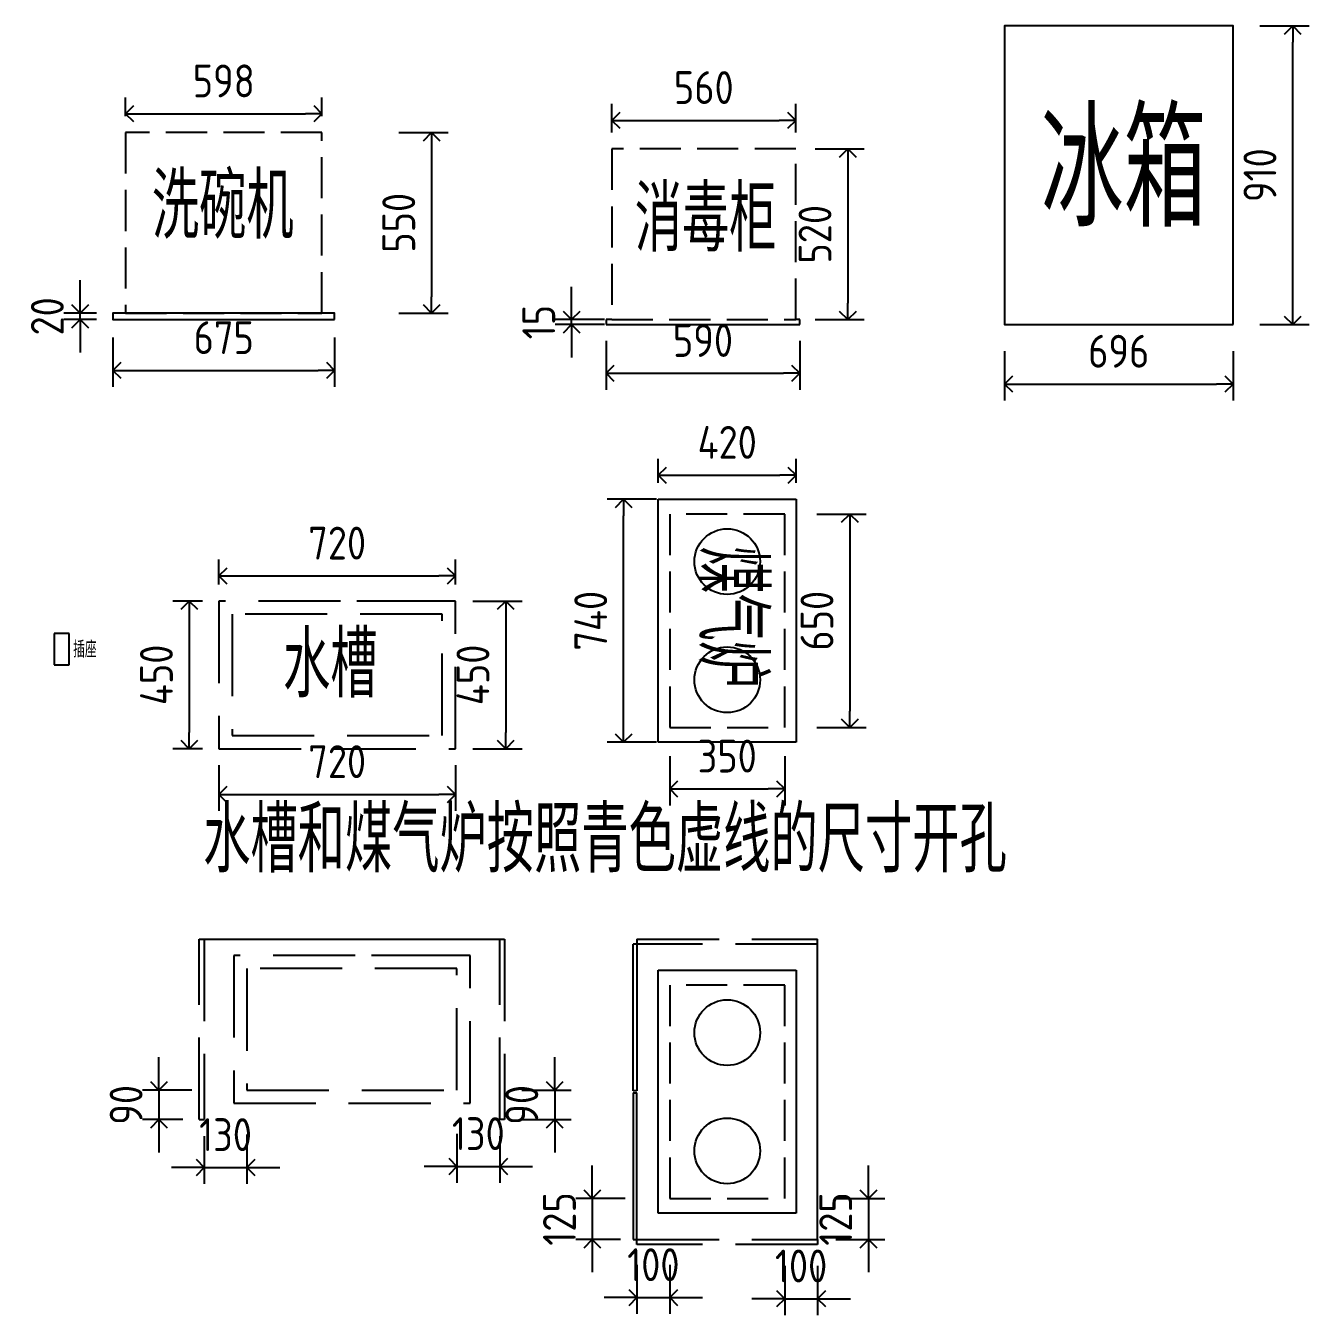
# Model space of a CAD drawing. Extents: x 62762 to 140486, y 30890 to 57932.
# Drawn here: x 66337 to 70246, y 42701 to 46628 of the extents above; entities that cross this region are included whole.
import ezdxf

# ---------------------------------------------------------------- set-up
doc = ezdxf.new("R2010")
doc.units = 0
doc.header["$LTSCALE"] = 1000
doc.header["$MEASUREMENT"] = 0
doc.linetypes.add('DASH', pattern=[0.35, 0.25, -0.1])
doc.styles.get("Standard").update_dxf_attribs({"font": 'gbenor.shx', "bigfont": 'gbcbig.shx'})
doc.dimstyles.get("Standard").update_dxf_attribs({"dimscale": 100, "dimtxt": 1, "dimasz": 0.5, "dimexe": 0.5, "dimexo": 0.5, "dimgap": 0.5, "dimtad": 1, "dimdec": 0, "dimzin": 0, "dimdsep": 46, "dimtxsty": 'Standard', "dimblk": 'OPEN90', "dimcen": 0.09, "dimadec": 0, "dimazin": 0, "dimtfac": 1, "dimtdec": 0, "dimtix": 1, "dimtmove": 2, "dimatfit": 3, "dimfxl": 1, "dimfxlon": 1, "dimtolj": 1, "dimtzin": 0, "dimarcsym": 0})

# ---------------------------------------------------------------- blocks, each defined once
blk = doc.blocks.new('_Open90')
at = {"color": 0, "linetype": 'ByBlock', "lineweight": -2}
for p, q in [((0, 0), (-1, 0)), ((-0.5, 0.5), (0, 0)), ((0, 0), (-0.5, -0.5))]:
    blk.add_line(p, q, dxfattribs=at)
blk = doc.blocks.new('*D3')
at = {"color": 0, "lineweight": -2, "ltscale": 0.5, "transparency": 16777216}
for p, q in [((66640.6, 46353.2), (66640.6, 46410.3)), ((67238.6, 46353.2), (67238.6, 46410.3)), ((66690.6, 46360.3), (67188.6, 46360.3))]:
    blk.add_line(p, q, dxfattribs=at)
at = {"layer": 'Defpoints', "color": 0, "ltscale": 0.5, "transparency": 16777216}
for p in [(67238.6, 46360.3), (66640.6, 46303.2), (67238.6, 46303.2)]:
    blk.add_point(p, dxfattribs=at)
at = {"color": 0, "lineweight": -2, "ltscale": 0.5, "transparency": 16777216, "xscale": 50, "yscale": 50, "zscale": 50, "rotation": 180}
blk.add_blockref('_Open90', (66640.6, 46360.3), dxfattribs=at)
at = {"color": 0, "lineweight": -2, "ltscale": 0.5, "transparency": 16777216, "xscale": 50, "yscale": 50, "zscale": 50}
blk.add_blockref('_Open90', (67238.6, 46360.3), dxfattribs=at)
at = {"color": 0, "ltscale": 0.5, "transparency": 16777216, "insert": (66939.6, 46460.3), "char_height": 100, "attachment_point": 5}
blk.add_mtext('\\A1;598', dxfattribs=at)
blk = doc.blocks.new('*D5')
at = {"color": 0, "lineweight": -2, "ltscale": 0.5, "transparency": 16777216}
for p, q in [((67472.6, 46303.2), (67622.6, 46303.2)), ((67572.6, 46253.2), (67572.6, 45803.2)), ((67472.6, 45753.2), (67622.6, 45753.2))]:
    blk.add_line(p, q, dxfattribs=at)
at = {"layer": 'Defpoints', "color": 0, "ltscale": 0.5, "transparency": 16777216}
for p in [(67238.6, 46303.2), (67238.6, 45753.2), (67572.6, 45753.2)]:
    blk.add_point(p, dxfattribs=at)
at = {"color": 0, "lineweight": -2, "ltscale": 0.5, "transparency": 16777216, "xscale": 50, "yscale": 50, "zscale": 50}
for p, rotation in [((67572.6, 46303.2), 90), ((67572.6, 45753.2), 270)]:
    blk.add_blockref('_Open90', p, dxfattribs=dict(at, rotation=rotation))
at = {"color": 0, "ltscale": 0.5, "transparency": 16777216, "insert": (67472.6, 46028.2), "char_height": 100, "attachment_point": 5, "rotation": 90}
blk.add_mtext('\\A1;550', dxfattribs=at)
blk = doc.blocks.new('*D6')
at = {"color": 0, "lineweight": -2, "ltscale": 0.5, "transparency": 16777216}
for p, q in [((66602.1, 45678.5), (66602.1, 45528.5)), ((67277.1, 45678.5), (67277.1, 45528.5)), ((66652.1, 45578.5), (67227.1, 45578.5))]:
    blk.add_line(p, q, dxfattribs=at)
at = {"layer": 'Defpoints', "color": 0, "ltscale": 0.5, "transparency": 16777216}
for p in [(66602.1, 45733.2), (67277.1, 45733.2), (67277.1, 45578.5)]:
    blk.add_point(p, dxfattribs=at)
at = {"color": 0, "lineweight": -2, "ltscale": 0.5, "transparency": 16777216, "xscale": 50, "yscale": 50, "zscale": 50, "rotation": 180}
blk.add_blockref('_Open90', (66602.1, 45578.5), dxfattribs=at)
at = {"color": 0, "lineweight": -2, "ltscale": 0.5, "transparency": 16777216, "xscale": 50, "yscale": 50, "zscale": 50}
blk.add_blockref('_Open90', (67277.1, 45578.5), dxfattribs=at)
at = {"color": 0, "ltscale": 0.5, "transparency": 16777216, "insert": (66939.6, 45678.5), "char_height": 100, "attachment_point": 5}
blk.add_mtext('\\A1;675', dxfattribs=at)
blk = doc.blocks.new('*D7')
at = {"color": 0, "lineweight": -2, "ltscale": 0.5, "transparency": 16777216}
for p, q in [((66502.2, 45803.2), (66502.2, 45853.2)), ((66552.1, 45753.2), (66452.2, 45753.2)), ((66502.2, 45733.2), (66502.2, 45753.2)), ((66552.1, 45733.2), (66452.2, 45733.2)), ((66502.2, 45683.2), (66502.2, 45633.2))]:
    blk.add_line(p, q, dxfattribs=at)
at = {"layer": 'Defpoints', "color": 0, "ltscale": 0.5, "transparency": 16777216}
for p in [(66502.2, 45753.2), (66602.1, 45753.2), (66602.1, 45733.2)]:
    blk.add_point(p, dxfattribs=at)
at = {"color": 0, "lineweight": -2, "ltscale": 0.5, "transparency": 16777216, "xscale": 50, "yscale": 50, "zscale": 50}
for p, rotation in [((66502.2, 45753.2), 270), ((66502.2, 45733.2), 90)]:
    blk.add_blockref('_Open90', p, dxfattribs=dict(at, rotation=rotation))
at = {"color": 0, "ltscale": 0.5, "transparency": 16777216, "insert": (66402.2, 45743.2), "char_height": 100, "attachment_point": 5, "rotation": 90}
blk.add_mtext('\\A1;20', dxfattribs=at)
blk = doc.blocks.new('*D31')
at = {"color": 0, "lineweight": -2, "ltscale": 0.5, "transparency": 16777216}
for p, q in [((68121.7, 46303.2), (68121.7, 46390.1)), ((68681.7, 46303.2), (68681.7, 46390.1)), ((68171.7, 46340.1), (68631.7, 46340.1))]:
    blk.add_line(p, q, dxfattribs=at)
at = {"layer": 'Defpoints', "color": 0, "ltscale": 0.5, "transparency": 16777216}
for p in [(68681.7, 46340.1), (68121.7, 46253.2), (68681.7, 46253.2)]:
    blk.add_point(p, dxfattribs=at)
at = {"color": 0, "lineweight": -2, "ltscale": 0.5, "transparency": 16777216, "xscale": 50, "yscale": 50, "zscale": 50, "rotation": 180}
blk.add_blockref('_Open90', (68121.7, 46340.1), dxfattribs=at)
at = {"color": 0, "lineweight": -2, "ltscale": 0.5, "transparency": 16777216, "xscale": 50, "yscale": 50, "zscale": 50}
blk.add_blockref('_Open90', (68681.7, 46340.1), dxfattribs=at)
at = {"color": 0, "ltscale": 0.5, "transparency": 16777216, "insert": (68401.7, 46440.1), "char_height": 100, "attachment_point": 5}
blk.add_mtext('\\A1;560', dxfattribs=at)
blk = doc.blocks.new('*D32')
at = {"color": 0, "lineweight": -2, "ltscale": 0.5, "transparency": 16777216}
for p, q in [((68740.5, 46253.2), (68890.5, 46253.2)), ((68840.5, 46203.2), (68840.5, 45783.2)), ((68740.5, 45733.2), (68890.5, 45733.2))]:
    blk.add_line(p, q, dxfattribs=at)
at = {"layer": 'Defpoints', "color": 0, "ltscale": 0.5, "transparency": 16777216}
for p in [(68681.7, 46253.2), (68681.7, 45733.2), (68840.5, 45733.2)]:
    blk.add_point(p, dxfattribs=at)
at = {"color": 0, "lineweight": -2, "ltscale": 0.5, "transparency": 16777216, "xscale": 50, "yscale": 50, "zscale": 50}
for p, rotation in [((68840.5, 46253.2), 90), ((68840.5, 45733.2), 270)]:
    blk.add_blockref('_Open90', p, dxfattribs=dict(at, rotation=rotation))
at = {"color": 0, "ltscale": 0.5, "transparency": 16777216, "insert": (68740.5, 45993.2), "char_height": 100, "attachment_point": 5, "rotation": 90}
blk.add_mtext('\\A1;520', dxfattribs=at)
blk = doc.blocks.new('*D33')
at = {"color": 0, "lineweight": -2, "ltscale": 0.5, "transparency": 16777216}
for p, q in [((67999.1, 45783.2), (67999.1, 45833.2)), ((68099.1, 45733.2), (67949.1, 45733.2)), ((68099.1, 45718.2), (67949.1, 45718.2)), ((67999.1, 45718.2), (67999.1, 45733.2)), ((67999.1, 45668.2), (67999.1, 45618.2))]:
    blk.add_line(p, q, dxfattribs=at)
at = {"layer": 'Defpoints', "color": 0, "ltscale": 0.5, "transparency": 16777216}
for p in [(67999.1, 45733.2), (68694.2, 45733.2), (68694.2, 45718.2)]:
    blk.add_point(p, dxfattribs=at)
at = {"color": 0, "lineweight": -2, "ltscale": 0.5, "transparency": 16777216, "xscale": 50, "yscale": 50, "zscale": 50}
for p, rotation in [((67999.1, 45733.2), 270), ((67999.1, 45718.2), 90)]:
    blk.add_blockref('_Open90', p, dxfattribs=dict(at, rotation=rotation))
at = {"color": 0, "ltscale": 0.5, "transparency": 16777216, "insert": (67899.1, 45725.7), "char_height": 100, "attachment_point": 5, "rotation": 90}
blk.add_mtext('\\A1;15', dxfattribs=at)
blk = doc.blocks.new('*D34')
at = {"color": 0, "lineweight": -2, "ltscale": 0.5, "transparency": 16777216}
for p, q in [((68104.2, 45668.2), (68104.2, 45519.8)), ((68694.2, 45668.2), (68694.2, 45519.8)), ((68154.2, 45569.8), (68644.2, 45569.8))]:
    blk.add_line(p, q, dxfattribs=at)
at = {"layer": 'Defpoints', "color": 0, "ltscale": 0.5, "transparency": 16777216}
for p in [(68104.2, 45718.2), (68694.2, 45718.2), (68694.2, 45569.8)]:
    blk.add_point(p, dxfattribs=at)
at = {"color": 0, "lineweight": -2, "ltscale": 0.5, "transparency": 16777216, "xscale": 50, "yscale": 50, "zscale": 50, "rotation": 180}
blk.add_blockref('_Open90', (68104.2, 45569.8), dxfattribs=at)
at = {"color": 0, "lineweight": -2, "ltscale": 0.5, "transparency": 16777216, "xscale": 50, "yscale": 50, "zscale": 50}
blk.add_blockref('_Open90', (68694.2, 45569.8), dxfattribs=at)
at = {"color": 0, "ltscale": 0.5, "transparency": 16777216, "insert": (68399.2, 45669.8), "char_height": 100, "attachment_point": 5}
blk.add_mtext('\\A1;590', dxfattribs=at)
blk = doc.blocks.new('*D45')
at = {"color": 0, "lineweight": -2, "ltscale": 0.5, "transparency": 16777216}
for p, q in [((69317.7, 45637.1), (69317.7, 45487.1)), ((70013.7, 45637.1), (70013.7, 45487.1)), ((69367.7, 45537.1), (69963.7, 45537.1))]:
    blk.add_line(p, q, dxfattribs=at)
at = {"layer": 'Defpoints', "color": 0, "ltscale": 0.5, "transparency": 16777216}
for p in [(69317.7, 45718.2), (70013.7, 45718.2), (70013.7, 45537.1)]:
    blk.add_point(p, dxfattribs=at)
at = {"color": 0, "lineweight": -2, "ltscale": 0.5, "transparency": 16777216, "xscale": 50, "yscale": 50, "zscale": 50, "rotation": 180}
blk.add_blockref('_Open90', (69317.7, 45537.1), dxfattribs=at)
at = {"color": 0, "lineweight": -2, "ltscale": 0.5, "transparency": 16777216, "xscale": 50, "yscale": 50, "zscale": 50}
blk.add_blockref('_Open90', (70013.7, 45537.1), dxfattribs=at)
at = {"color": 0, "ltscale": 0.5, "transparency": 16777216, "insert": (69665.7, 45637.1), "char_height": 100, "attachment_point": 5}
blk.add_mtext('\\A1;696', dxfattribs=at)
blk = doc.blocks.new('*D46')
at = {"color": 0, "lineweight": -2, "ltscale": 0.5, "transparency": 16777216}
for p, q in [((70095.8, 46628.2), (70245.8, 46628.2)), ((70195.8, 45768.2), (70195.8, 46578.2)), ((70095.8, 45718.2), (70245.8, 45718.2))]:
    blk.add_line(p, q, dxfattribs=at)
at = {"layer": 'Defpoints', "color": 0, "ltscale": 0.5, "transparency": 16777216}
for p in [(70013.7, 46628.2), (70195.8, 46628.2), (70013.7, 45718.2)]:
    blk.add_point(p, dxfattribs=at)
at = {"color": 0, "lineweight": -2, "ltscale": 0.5, "transparency": 16777216, "xscale": 50, "yscale": 50, "zscale": 50}
for p, rotation in [((70195.8, 46628.2), 90), ((70195.8, 45718.2), 270)]:
    blk.add_blockref('_Open90', p, dxfattribs=dict(at, rotation=rotation))
at = {"color": 0, "ltscale": 0.5, "transparency": 16777216, "insert": (70095.8, 46173.2), "char_height": 100, "attachment_point": 5, "rotation": 90}
blk.add_mtext('\\A1;910', dxfattribs=at)
blk = doc.blocks.new('*D48')
at = {"color": 0, "lineweight": -2, "ltscale": 0.5, "transparency": 16777216}
for p, q in [((68257.4, 45186.2), (68107.4, 45186.2)), ((68157.4, 44496.2), (68157.4, 45136.2)), ((68257.4, 44446.2), (68107.4, 44446.2))]:
    blk.add_line(p, q, dxfattribs=at)
at = {"layer": 'Defpoints', "color": 0, "ltscale": 0.5, "transparency": 16777216}
for p in [(68157.4, 45186.2), (68683.1, 45186.2), (68683.1, 44446.2)]:
    blk.add_point(p, dxfattribs=at)
at = {"color": 0, "lineweight": -2, "ltscale": 0.5, "transparency": 16777216, "xscale": 50, "yscale": 50, "zscale": 50}
for p, rotation in [((68157.4, 45186.2), 90), ((68157.4, 44446.2), 270)]:
    blk.add_blockref('_Open90', p, dxfattribs=dict(at, rotation=rotation))
at = {"color": 0, "ltscale": 0.5, "transparency": 16777216, "insert": (68057.4, 44816.2), "char_height": 100, "attachment_point": 5, "rotation": 90}
blk.add_mtext('\\A1;740', dxfattribs=at)
blk = doc.blocks.new('*D49')
at = {"color": 0, "lineweight": -2, "ltscale": 0.5, "transparency": 16777216}
for p, q in [((68263.1, 45236.2), (68263.1, 45309.4)), ((68683.1, 45236.2), (68683.1, 45309.4)), ((68313.1, 45259.4), (68633.1, 45259.4))]:
    blk.add_line(p, q, dxfattribs=at)
at = {"layer": 'Defpoints', "color": 0, "ltscale": 0.5, "transparency": 16777216}
for p in [(68683.1, 45259.4), (68263.1, 45186.2), (68683.1, 45186.2)]:
    blk.add_point(p, dxfattribs=at)
at = {"color": 0, "lineweight": -2, "ltscale": 0.5, "transparency": 16777216, "xscale": 50, "yscale": 50, "zscale": 50, "rotation": 180}
blk.add_blockref('_Open90', (68263.1, 45259.4), dxfattribs=at)
at = {"color": 0, "lineweight": -2, "ltscale": 0.5, "transparency": 16777216, "xscale": 50, "yscale": 50, "zscale": 50}
blk.add_blockref('_Open90', (68683.1, 45259.4), dxfattribs=at)
at = {"color": 0, "ltscale": 0.5, "transparency": 16777216, "insert": (68473.1, 45359.4), "char_height": 100, "attachment_point": 5}
blk.add_mtext('\\A1;420', dxfattribs=at)
blk = doc.blocks.new('*D50')
at = {"color": 0, "lineweight": -2, "ltscale": 0.5, "transparency": 16777216}
for p, q in [((68746.5, 45141.2), (68896.5, 45141.2)), ((68846.5, 45091.2), (68846.5, 44541.2)), ((68746.5, 44491.2), (68896.5, 44491.2))]:
    blk.add_line(p, q, dxfattribs=at)
at = {"layer": 'Defpoints', "color": 0, "ltscale": 0.5, "transparency": 16777216}
for p in [(68648.1, 45141.2), (68648.1, 44491.2), (68846.5, 44491.2)]:
    blk.add_point(p, dxfattribs=at)
at = {"color": 0, "lineweight": -2, "ltscale": 0.5, "transparency": 16777216, "xscale": 50, "yscale": 50, "zscale": 50}
for p, rotation in [((68846.5, 45141.2), 90), ((68846.5, 44491.2), 270)]:
    blk.add_blockref('_Open90', p, dxfattribs=dict(at, rotation=rotation))
at = {"color": 0, "ltscale": 0.5, "transparency": 16777216, "insert": (68746.5, 44816.2), "char_height": 100, "attachment_point": 5, "rotation": 90}
blk.add_mtext('\\A1;650', dxfattribs=at)
blk = doc.blocks.new('*D51')
at = {"color": 0, "lineweight": -2, "ltscale": 0.5, "transparency": 16777216}
for p, q in [((68298.1, 44403.9), (68298.1, 44253.9)), ((68648.1, 44403.9), (68648.1, 44253.9)), ((68348.1, 44303.9), (68598.1, 44303.9))]:
    blk.add_line(p, q, dxfattribs=at)
at = {"layer": 'Defpoints', "color": 0, "ltscale": 0.5, "transparency": 16777216}
for p in [(68298.1, 44491.2), (68648.1, 44491.2), (68648.1, 44303.9)]:
    blk.add_point(p, dxfattribs=at)
at = {"color": 0, "lineweight": -2, "ltscale": 0.5, "transparency": 16777216, "xscale": 50, "yscale": 50, "zscale": 50, "rotation": 180}
blk.add_blockref('_Open90', (68298.1, 44303.9), dxfattribs=at)
at = {"color": 0, "lineweight": -2, "ltscale": 0.5, "transparency": 16777216, "xscale": 50, "yscale": 50, "zscale": 50}
blk.add_blockref('_Open90', (68648.1, 44303.9), dxfattribs=at)
at = {"color": 0, "ltscale": 0.5, "transparency": 16777216, "insert": (68473.1, 44403.9), "char_height": 100, "attachment_point": 5}
blk.add_mtext('\\A1;350', dxfattribs=at)
blk = doc.blocks.new('*D52')
at = {"color": 0, "lineweight": -2, "ltscale": 0.5, "transparency": 16777216}
for p, q in [((66925, 44926.2), (66925, 45002.6)), ((67645, 44926.2), (67645, 45002.6)), ((66975, 44952.6), (67595, 44952.6))]:
    blk.add_line(p, q, dxfattribs=at)
at = {"layer": 'Defpoints', "color": 0, "ltscale": 0.5, "transparency": 16777216}
for p in [(67645, 44952.6), (66925, 44876.2), (67645, 44876.2)]:
    blk.add_point(p, dxfattribs=at)
at = {"color": 0, "lineweight": -2, "ltscale": 0.5, "transparency": 16777216, "xscale": 50, "yscale": 50, "zscale": 50, "rotation": 180}
blk.add_blockref('_Open90', (66925, 44952.6), dxfattribs=at)
at = {"color": 0, "lineweight": -2, "ltscale": 0.5, "transparency": 16777216, "xscale": 50, "yscale": 50, "zscale": 50}
blk.add_blockref('_Open90', (67645, 44952.6), dxfattribs=at)
at = {"color": 0, "ltscale": 0.5, "transparency": 16777216, "insert": (67285, 45052.6), "char_height": 100, "attachment_point": 5}
blk.add_mtext('\\A1;720', dxfattribs=at)
blk = doc.blocks.new('*D53')
at = {"color": 0, "lineweight": -2, "ltscale": 0.5, "transparency": 16777216}
for p, q in [((66875, 44876.2), (66784.5, 44876.2)), ((66834.5, 44826.2), (66834.5, 44476.2)), ((66875, 44426.2), (66784.5, 44426.2))]:
    blk.add_line(p, q, dxfattribs=at)
at = {"layer": 'Defpoints', "color": 0, "ltscale": 0.5, "transparency": 16777216}
for p in [(66925, 44876.2), (66834.5, 44426.2), (66925, 44426.2)]:
    blk.add_point(p, dxfattribs=at)
at = {"color": 0, "lineweight": -2, "ltscale": 0.5, "transparency": 16777216, "xscale": 50, "yscale": 50, "zscale": 50}
for p, rotation in [((66834.5, 44876.2), 90), ((66834.5, 44426.2), 270)]:
    blk.add_blockref('_Open90', p, dxfattribs=dict(at, rotation=rotation))
at = {"color": 0, "ltscale": 0.5, "transparency": 16777216, "insert": (66734.5, 44651.2), "char_height": 100, "attachment_point": 5, "rotation": 90}
blk.add_mtext('\\A1;450', dxfattribs=at)
blk = doc.blocks.new('*D54')
at = {"color": 0, "lineweight": -2, "ltscale": 0.5, "transparency": 16777216}
for p, q in [((67698.5, 44876.2), (67848.5, 44876.2)), ((67798.5, 44826.2), (67798.5, 44476.2)), ((67698.5, 44426.2), (67848.5, 44426.2))]:
    blk.add_line(p, q, dxfattribs=at)
at = {"layer": 'Defpoints', "color": 0, "ltscale": 0.5, "transparency": 16777216}
for p in [(67645, 44876.2), (67645, 44426.2), (67798.5, 44426.2)]:
    blk.add_point(p, dxfattribs=at)
at = {"color": 0, "lineweight": -2, "ltscale": 0.5, "transparency": 16777216, "xscale": 50, "yscale": 50, "zscale": 50}
for p, rotation in [((67798.5, 44876.2), 90), ((67798.5, 44426.2), 270)]:
    blk.add_blockref('_Open90', p, dxfattribs=dict(at, rotation=rotation))
at = {"color": 0, "ltscale": 0.5, "transparency": 16777216, "insert": (67698.5, 44651.2), "char_height": 100, "attachment_point": 5, "rotation": 90}
blk.add_mtext('\\A1;450', dxfattribs=at)
blk = doc.blocks.new('*D55')
at = {"color": 0, "lineweight": -2, "ltscale": 0.5, "transparency": 16777216}
for p, q in [((66925, 44376.2), (66925, 44236.9)), ((67645, 44376.2), (67645, 44236.9)), ((66975, 44286.9), (67595, 44286.9))]:
    blk.add_line(p, q, dxfattribs=at)
at = {"layer": 'Defpoints', "color": 0, "ltscale": 0.5, "transparency": 16777216}
for p in [(66925, 44426.2), (67645, 44426.2), (67645, 44286.9)]:
    blk.add_point(p, dxfattribs=at)
at = {"color": 0, "lineweight": -2, "ltscale": 0.5, "transparency": 16777216, "xscale": 50, "yscale": 50, "zscale": 50, "rotation": 180}
blk.add_blockref('_Open90', (66925, 44286.9), dxfattribs=at)
at = {"color": 0, "lineweight": -2, "ltscale": 0.5, "transparency": 16777216, "xscale": 50, "yscale": 50, "zscale": 50}
blk.add_blockref('_Open90', (67645, 44286.9), dxfattribs=at)
at = {"color": 0, "ltscale": 0.5, "transparency": 16777216, "insert": (67285, 44386.9), "char_height": 100, "attachment_point": 5}
blk.add_mtext('\\A1;720', dxfattribs=at)
blk = doc.blocks.new('*D56')
at = {"color": 0, "lineweight": -2, "ltscale": 0.5, "transparency": 16777216}
for p, q in [((66880, 43246.6), (66880, 43100.9)), ((67010, 43250.9), (67010, 43100.9)), ((66830, 43150.9), (66780, 43150.9)), ((66880, 43150.9), (67010, 43150.9)), ((67060, 43150.9), (67110, 43150.9))]:
    blk.add_line(p, q, dxfattribs=at)
at = {"layer": 'Defpoints', "color": 0, "ltscale": 0.5, "transparency": 16777216}
for p in [(67010, 43386.6), (66880, 43296.6), (67010, 43150.9)]:
    blk.add_point(p, dxfattribs=at)
at = {"color": 0, "lineweight": -2, "ltscale": 0.5, "transparency": 16777216, "xscale": 50, "yscale": 50, "zscale": 50}
blk.add_blockref('_Open90', (66880, 43150.9), dxfattribs=at)
at = {"color": 0, "lineweight": -2, "ltscale": 0.5, "transparency": 16777216, "xscale": 50, "yscale": 50, "zscale": 50, "rotation": 180}
blk.add_blockref('_Open90', (67010, 43150.9), dxfattribs=at)
at = {"color": 0, "ltscale": 0.5, "transparency": 16777216, "insert": (66945, 43250.9), "char_height": 100, "attachment_point": 5}
blk.add_mtext('\\A1;130', dxfattribs=at)
blk = doc.blocks.new('*D57')
at = {"color": 0, "lineweight": -2, "ltscale": 0.5, "transparency": 16777216}
for p, q in [((66742.1, 43436.6), (66742.1, 43486.6)), ((66842.1, 43386.6), (66692.1, 43386.6)), ((66742.1, 43386.6), (66742.1, 43296.6)), ((66815, 43296.6), (66692.1, 43296.6)), ((66742.1, 43246.6), (66742.1, 43196.6))]:
    blk.add_line(p, q, dxfattribs=at)
at = {"layer": 'Defpoints', "color": 0, "ltscale": 0.5, "transparency": 16777216}
for p in [(67010, 43386.6), (66742.1, 43296.6), (66865, 43296.6)]:
    blk.add_point(p, dxfattribs=at)
at = {"color": 0, "lineweight": -2, "ltscale": 0.5, "transparency": 16777216, "xscale": 50, "yscale": 50, "zscale": 50}
for p, rotation in [((66742.1, 43386.6), 270), ((66742.1, 43296.6), 90)]:
    blk.add_blockref('_Open90', p, dxfattribs=dict(at, rotation=rotation))
at = {"color": 0, "ltscale": 0.5, "transparency": 16777216, "insert": (66642.1, 43341.6), "char_height": 100, "attachment_point": 5, "rotation": 90}
blk.add_mtext('\\A1;90', dxfattribs=at)
blk = doc.blocks.new('*D58')
at = {"color": 0, "lineweight": -2, "ltscale": 0.5, "transparency": 16777216}
for p, q in [((67650, 43253.9), (67650, 43103.9)), ((67780, 43246.6), (67780, 43103.9)), ((67600, 43153.9), (67550, 43153.9)), ((67650, 43153.9), (67780, 43153.9)), ((67830, 43153.9), (67880, 43153.9))]:
    blk.add_line(p, q, dxfattribs=at)
at = {"layer": 'Defpoints', "color": 0, "ltscale": 0.5, "transparency": 16777216}
for p in [(67650, 43386.6), (67780, 43296.6), (67780, 43153.9)]:
    blk.add_point(p, dxfattribs=at)
at = {"color": 0, "lineweight": -2, "ltscale": 0.5, "transparency": 16777216, "xscale": 50, "yscale": 50, "zscale": 50}
blk.add_blockref('_Open90', (67650, 43153.9), dxfattribs=at)
at = {"color": 0, "lineweight": -2, "ltscale": 0.5, "transparency": 16777216, "xscale": 50, "yscale": 50, "zscale": 50, "rotation": 180}
blk.add_blockref('_Open90', (67780, 43153.9), dxfattribs=at)
at = {"color": 0, "ltscale": 0.5, "transparency": 16777216, "insert": (67715, 43253.9), "char_height": 100, "attachment_point": 5}
blk.add_mtext('\\A1;130', dxfattribs=at)
blk = doc.blocks.new('*D59')
at = {"color": 0, "lineweight": -2, "ltscale": 0.5, "transparency": 16777216}
for p, q in [((67947.5, 43436.6), (67947.5, 43486.6)), ((67847.5, 43386.6), (67997.5, 43386.6)), ((67947.5, 43386.6), (67947.5, 43296.6)), ((67847.5, 43296.6), (67997.5, 43296.6)), ((67947.5, 43246.6), (67947.5, 43196.6))]:
    blk.add_line(p, q, dxfattribs=at)
at = {"layer": 'Defpoints', "color": 0, "ltscale": 0.5, "transparency": 16777216}
for p in [(67650, 43386.6), (67795, 43296.6), (67947.5, 43296.6)]:
    blk.add_point(p, dxfattribs=at)
at = {"color": 0, "lineweight": -2, "ltscale": 0.5, "transparency": 16777216, "xscale": 50, "yscale": 50, "zscale": 50}
for p, rotation in [((67947.5, 43386.6), 270), ((67947.5, 43296.6), 90)]:
    blk.add_blockref('_Open90', p, dxfattribs=dict(at, rotation=rotation))
at = {"color": 0, "ltscale": 0.5, "transparency": 16777216, "insert": (67847.5, 43341.6), "char_height": 100, "attachment_point": 5, "rotation": 90}
blk.add_mtext('\\A1;90', dxfattribs=at)
blk = doc.blocks.new('*D60')
at = {"color": 0, "lineweight": -2, "ltscale": 0.5, "transparency": 16777216}
for p, q in [((68903.5, 43106.6), (68903.5, 43156.6)), ((68803.5, 43056.6), (68953.5, 43056.6)), ((68903.5, 43056.6), (68903.5, 42931.6)), ((68803.5, 42931.6), (68953.5, 42931.6)), ((68903.5, 42881.6), (68903.5, 42831.6))]:
    blk.add_line(p, q, dxfattribs=at)
at = {"layer": 'Defpoints', "color": 0, "ltscale": 0.5, "transparency": 16777216}
for p in [(68648.1, 43056.6), (68748.1, 42931.6), (68903.5, 42931.6)]:
    blk.add_point(p, dxfattribs=at)
at = {"color": 0, "lineweight": -2, "ltscale": 0.5, "transparency": 16777216, "xscale": 50, "yscale": 50, "zscale": 50}
for p, rotation in [((68903.5, 43056.6), 270), ((68903.5, 42931.6), 90)]:
    blk.add_blockref('_Open90', p, dxfattribs=dict(at, rotation=rotation))
at = {"color": 0, "ltscale": 0.5, "transparency": 16777216, "insert": (68803.5, 42994.1), "char_height": 100, "attachment_point": 5, "rotation": 90}
blk.add_mtext('\\A1;125', dxfattribs=at)
blk = doc.blocks.new('*D61')
at = {"color": 0, "lineweight": -2, "ltscale": 0.5, "transparency": 16777216}
for p, q in [((68648.1, 42851), (68648.1, 42701)), ((68748.1, 42851), (68748.1, 42701)), ((68598.1, 42751), (68548.1, 42751)), ((68648.1, 42751), (68748.1, 42751)), ((68798.1, 42751), (68848.1, 42751))]:
    blk.add_line(p, q, dxfattribs=at)
at = {"layer": 'Defpoints', "color": 0, "ltscale": 0.5, "transparency": 16777216}
for p in [(68648.1, 43056.6), (68748.1, 42931.6), (68748.1, 42751)]:
    blk.add_point(p, dxfattribs=at)
at = {"color": 0, "lineweight": -2, "ltscale": 0.5, "transparency": 16777216, "xscale": 50, "yscale": 50, "zscale": 50}
blk.add_blockref('_Open90', (68648.1, 42751), dxfattribs=at)
at = {"color": 0, "lineweight": -2, "ltscale": 0.5, "transparency": 16777216, "xscale": 50, "yscale": 50, "zscale": 50, "rotation": 180}
blk.add_blockref('_Open90', (68748.1, 42751), dxfattribs=at)
at = {"color": 0, "ltscale": 0.5, "transparency": 16777216, "insert": (68698.1, 42851), "char_height": 100, "attachment_point": 5}
blk.add_mtext('\\A1;100', dxfattribs=at)
blk = doc.blocks.new('*D62')
at = {"color": 0, "lineweight": -2, "ltscale": 0.5, "transparency": 16777216}
for p, q in [((68198.1, 42854.8), (68198.1, 42704.8)), ((68298.1, 42854.8), (68298.1, 42704.8)), ((68148.1, 42754.8), (68098.1, 42754.8)), ((68198.1, 42754.8), (68298.1, 42754.8)), ((68348.1, 42754.8), (68398.1, 42754.8))]:
    blk.add_line(p, q, dxfattribs=at)
at = {"layer": 'Defpoints', "color": 0, "ltscale": 0.5, "transparency": 16777216}
for p in [(68298.1, 43056.6), (68198.1, 42931.6), (68298.1, 42754.8)]:
    blk.add_point(p, dxfattribs=at)
at = {"color": 0, "lineweight": -2, "ltscale": 0.5, "transparency": 16777216, "xscale": 50, "yscale": 50, "zscale": 50}
blk.add_blockref('_Open90', (68198.1, 42754.8), dxfattribs=at)
at = {"color": 0, "lineweight": -2, "ltscale": 0.5, "transparency": 16777216, "xscale": 50, "yscale": 50, "zscale": 50, "rotation": 180}
blk.add_blockref('_Open90', (68298.1, 42754.8), dxfattribs=at)
at = {"color": 0, "ltscale": 0.5, "transparency": 16777216, "insert": (68248.1, 42854.8), "char_height": 100, "attachment_point": 5}
blk.add_mtext('\\A1;100', dxfattribs=at)
blk = doc.blocks.new('*D63')
at = {"color": 0, "lineweight": -2, "ltscale": 0.5, "transparency": 16777216}
for p, q in [((68062, 43106.6), (68062, 43156.6)), ((68162, 43056.6), (68012, 43056.6)), ((68062, 43056.6), (68062, 42931.6)), ((68148.1, 42931.6), (68012, 42931.6)), ((68062, 42881.6), (68062, 42831.6))]:
    blk.add_line(p, q, dxfattribs=at)
at = {"layer": 'Defpoints', "color": 0, "ltscale": 0.5, "transparency": 16777216}
for p in [(68298.1, 43056.6), (68062, 42931.6), (68198.1, 42931.6)]:
    blk.add_point(p, dxfattribs=at)
at = {"color": 0, "lineweight": -2, "ltscale": 0.5, "transparency": 16777216, "xscale": 50, "yscale": 50, "zscale": 50}
for p, rotation in [((68062, 43056.6), 270), ((68062, 42931.6), 90)]:
    blk.add_blockref('_Open90', p, dxfattribs=dict(at, rotation=rotation))
at = {"color": 0, "ltscale": 0.5, "transparency": 16777216, "insert": (67962, 42994.1), "char_height": 100, "attachment_point": 5, "rotation": 90}
blk.add_mtext('\\A1;125', dxfattribs=at)

msp = doc.modelspace()

# ---------------------------------------------------------------- linework, layer by layer
at = {"color": 1, "linetype": 'DASH', "ltscale": 0.5}
for p, q in [((68681.7, 46253.2), (68121.7, 46253.2)), ((68121.7, 46253.2), (68121.7, 45733.2)), ((68681.7, 45733.2), (68681.7, 46253.2))]:
    msp.add_line(p, q, dxfattribs=at)
at = {"color": 1, "ltscale": 0.5}
for p, q in [((68121.7, 45733.2), (68104.2, 45733.2)), ((68104.2, 45733.2), (68104.2, 45718.2)), ((68104.2, 45718.2), (68694.2, 45718.2)), ((68694.2, 45733.2), (68681.7, 45733.2)), ((68694.2, 45718.2), (68694.2, 45733.2))]:
    msp.add_line(p, q, dxfattribs=at)
at = {"color": 4, "ltscale": 0.5}
for p, q in [((68263.1, 44446.2), (68263.1, 45186.2)), ((68263.1, 45186.2), (68683.1, 45186.2)), ((68683.1, 45186.2), (68683.1, 44446.2)), ((68683.1, 44446.2), (68263.1, 44446.2)), ((68263.1, 43011.6), (68263.1, 43751.6)), ((68263.1, 43751.6), (68683.1, 43751.6)), ((68683.1, 43751.6), (68683.1, 43011.6)), ((68683.1, 43011.6), (68263.1, 43011.6))]:
    msp.add_line(p, q, dxfattribs=at)
at = {"color": 4, "linetype": 'DASH', "ltscale": 0.5}
for p, q in [((68648.1, 45141.2), (68298.1, 45141.2)), ((68298.1, 45141.2), (68298.1, 44491.2)), ((68648.1, 44491.2), (68648.1, 45141.2)), ((68298.1, 44491.2), (68648.1, 44491.2)), ((68648.1, 43706.6), (68298.1, 43706.6)), ((68298.1, 43706.6), (68298.1, 43056.6)), ((68648.1, 43056.6), (68648.1, 43706.6)), ((68298.1, 43056.6), (68648.1, 43056.6))]:
    msp.add_line(p, q, dxfattribs=at)
at = {"ltscale": 0.5}
for p, q in [((66423.2, 44776.9), (66423.2, 44681.9)), ((66468.2, 44776.9), (66423.2, 44776.9)), ((66468.2, 44681.9), (66468.2, 44776.9)), ((66423.2, 44681.9), (66468.2, 44681.9)), ((66865, 43846.6), (66880, 43846.6)), ((66880, 43846.6), (67780, 43846.6)), ((67780, 43846.6), (67780, 43846.6)), ((67780, 43846.6), (67795, 43846.6)), ((68198.1, 43846.6), (68198.1, 43831.6)), ((68748.1, 42931.6), (68748.1, 43846.6)), ((66865, 43296.6), (66880, 43296.6)), ((67795, 43296.6), (67780, 43296.6)), ((68683.1, 43011.6), (68683.1, 43011.6))]:
    msp.add_line(p, q, dxfattribs=at)
at = {"linetype": 'DASH'}
for p, q in [((66865, 43296.6), (66865, 43846.6)), ((66880, 43846.6), (66880, 43296.6)), ((67780, 43296.6), (67780, 43846.6)), ((67795, 43846.6), (67795, 43296.6)), ((68198.1, 43846.6), (68748.1, 43846.6)), ((68748.1, 43831.6), (68198.1, 43831.6)), ((68198.1, 42916.6), (68198.1, 42931.6)), ((68198.1, 42931.6), (68748.1, 42931.6)), ((68748.1, 42931.6), (68748.1, 42916.6)), ((68748.1, 42916.6), (68198.1, 42916.6))]:
    msp.add_line(p, q, dxfattribs=at)
at = {"color": 2, "ltscale": 0.5}
for p, q in [((68186.1, 43384.6), (68186.1, 43831.6)), ((68198.1, 43831.6), (68186.1, 43831.6)), ((68198.1, 43831.6), (68198.1, 43384.6)), ((68198.1, 43384.6), (68186.1, 43384.6)), ((68186.1, 43378.6), (68186.1, 42931.6)), ((68186.1, 43378.6), (68198.1, 43378.6)), ((68198.1, 42931.6), (68198.1, 43378.6)), ((68186.1, 42931.6), (68198.1, 42931.6))]:
    msp.add_line(p, q, dxfattribs=at)
at = {"ltscale": 0.5}
msp.add_lwpolyline([(70013.7, 45718.2), (70013.7, 46628.2), (69317.7, 46628.2), (69317.7, 45718.2)], close=True, dxfattribs=at)
at = {"color": 1, "linetype": 'DASH', "ltscale": 0.5}
msp.add_lwpolyline([(67238.6, 46303.2), (66640.6, 46303.2), (66640.6, 45753.2), (67238.6, 45753.2)], close=True, dxfattribs=at)
at = {"color": 1, "ltscale": 0.5}
msp.add_lwpolyline([(67277.1, 45733.2), (67277.1, 45753.2), (66602.1, 45753.2), (66602.1, 45733.2)], close=True, dxfattribs=at)
at = {"color": 1, "linetype": 'DASH', "ltscale": 0.5}
msp.add_lwpolyline([(68121.7, 45733.2), (68681.7, 45733.2)], dxfattribs=at)
at = {"linetype": 'DASH'}
for points in [[(67645, 44426.2), (67645, 44876.2), (66925, 44876.2), (66925, 44426.2)], [(67690, 43346.6), (67690, 43796.6), (66970, 43796.6), (66970, 43346.6)]]:
    msp.add_lwpolyline(points, close=True, dxfattribs=at)
for points in [[(67405, 44876.2), (67345, 44876.2)], [(67450, 43796.6), (67390, 43796.6)]]:
    msp.add_lwpolyline(points, dxfattribs=at)
at = {"color": 4, "linetype": 'DASH'}
for points in [[(67605, 44466.2), (67605, 44836.2), (66965, 44836.2), (66965, 44466.2)], [(67650, 43386.6), (67650, 43756.6), (67010, 43756.6), (67010, 43386.6)]]:
    msp.add_lwpolyline(points, close=True, dxfattribs=at)
at = {"ltscale": 0.5}
for centre in [(68473.1, 44996.2), (68473.1, 44636.2), (68473.1, 43561.6), (68473.1, 43201.6)]:
    msp.add_circle(centre, 100, dxfattribs=at)

# ---------------------------------------------------------------- texts
for s, height, p in [('洗碗机', 200, (66720.6, 45979.6)), ('消毒柜', 200, (68191.2, 45940.4)), ('水槽', 200, (67120.2, 44583)), ('插座', 50, (66480.5, 44704.2)), ('水槽和煤气炉按照青色虚线的尺寸开孔', 200, (66876.8, 44049.8))]:
    msp.add_text(s, height=height, dxfattribs=at).set_placement(p)
msp.add_text('煤气炉', height=200, rotation=270, dxfattribs=at).set_placement((68387.2, 45043))
at = {"ltscale": 0.5, "insert": (69428.7, 46366.5), "char_height": 350, "attachment_point": 1}
msp.add_mtext_dynamic_manual_height_columns('冰箱', width=611.567, gutter_width=1750, heights=[189.7], dxfattribs=at)

# ---------------------------------------------------------------- dimensions: what is measured, and where the dimension line sits
at = {"ltscale": 0.5}
for base, p1, p2, picture, middle in [((70195.8, 46628.2), (70013.7, 45718.2), (70013.7, 46628.2), '*D46', (70095.8, 46173.2)), ((67572.6, 45753.2), (67238.6, 46303.2), (67238.6, 45753.2), '*D5', (67472.6, 46028.2)), ((68840.5, 45733.2), (68681.7, 46253.2), (68681.7, 45733.2), '*D32', (68740.5, 45993.2)), ((66502.2, 45753.2), (66602.1, 45733.2), (66602.1, 45753.2), '*D7', (66402.2, 45743.2)), ((67999.1, 45733.2), (68694.2, 45718.2), (68694.2, 45733.2), '*D33', (67899.1, 45725.7)), ((68157.4, 45186.2), (68683.1, 44446.2), (68683.1, 45186.2), '*D48', (68057.4, 44816.2)), ((68846.5, 44491.2), (68648.1, 45141.2), (68648.1, 44491.2), '*D50', (68746.5, 44816.2)), ((66834.5, 44426.2), (66925, 44876.2), (66925, 44426.2), '*D53', (66734.5, 44651.2)), ((67798.5, 44426.2), (67645, 44876.2), (67645, 44426.2), '*D54', (67698.5, 44651.2)), ((66742.1, 43296.6), (67010, 43386.6), (66865, 43296.6), '*D57', (66642.1, 43341.6)), ((67947.5, 43296.6), (67650, 43386.6), (67795, 43296.6), '*D59', (67847.5, 43341.6)), ((68062, 42931.6), (68298.1, 43056.6), (68198.1, 42931.6), '*D63', (67962, 42994.1)), ((68903.5, 42931.6), (68648.1, 43056.6), (68748.1, 42931.6), '*D60', (68803.5, 42994.1))]:
    dim = msp.add_linear_dim(base=base, p1=p1, p2=p2, angle=90, dimstyle='Standard', dxfattribs=at)
    dim.commit()
    dim.dimension.update_dxf_attribs({"geometry": picture, "text_midpoint": middle})
for base, p1, p2, picture, middle in [((67238.6, 46360.3), (66640.6, 46303.2), (67238.6, 46303.2), '*D3', (66939.6, 46460.3)), ((68681.7, 46340.1), (68121.7, 46253.2), (68681.7, 46253.2), '*D31', (68401.7, 46440.1)), ((67277.1, 45578.5), (66602.1, 45733.2), (67277.1, 45733.2), '*D6', (66939.6, 45678.5)), ((68694.2, 45569.8), (68104.2, 45718.2), (68694.2, 45718.2), '*D34', (68399.2, 45669.8)), ((70013.7, 45537.1), (69317.7, 45718.2), (70013.7, 45718.2), '*D45', (69665.7, 45637.1)), ((68683.1, 45259.4), (68263.1, 45186.2), (68683.1, 45186.2), '*D49', (68473.1, 45359.4)), ((67645, 44952.6), (66925, 44876.2), (67645, 44876.2), '*D52', (67285, 45052.6)), ((68648.1, 44303.9), (68298.1, 44491.2), (68648.1, 44491.2), '*D51', (68473.1, 44403.9)), ((67645, 44286.9), (66925, 44426.2), (67645, 44426.2), '*D55', (67285, 44386.9)), ((67010, 43150.9), (66880, 43296.6), (67010, 43386.6), '*D56', (66945, 43250.9)), ((67780, 43153.9), (67650, 43386.6), (67780, 43296.6), '*D58', (67715, 43253.9)), ((68298.1, 42754.8), (68198.1, 42931.6), (68298.1, 43056.6), '*D62', (68248.1, 42854.8)), ((68748.1, 42751), (68648.1, 43056.6), (68748.1, 42931.6), '*D61', (68698.1, 42851))]:
    dim = msp.add_linear_dim(base=base, p1=p1, p2=p2, dimstyle='Standard', dxfattribs=at)
    dim.commit()
    dim.dimension.update_dxf_attribs({"geometry": picture, "text_midpoint": middle})

doc.saveas('drawing.dxf')
